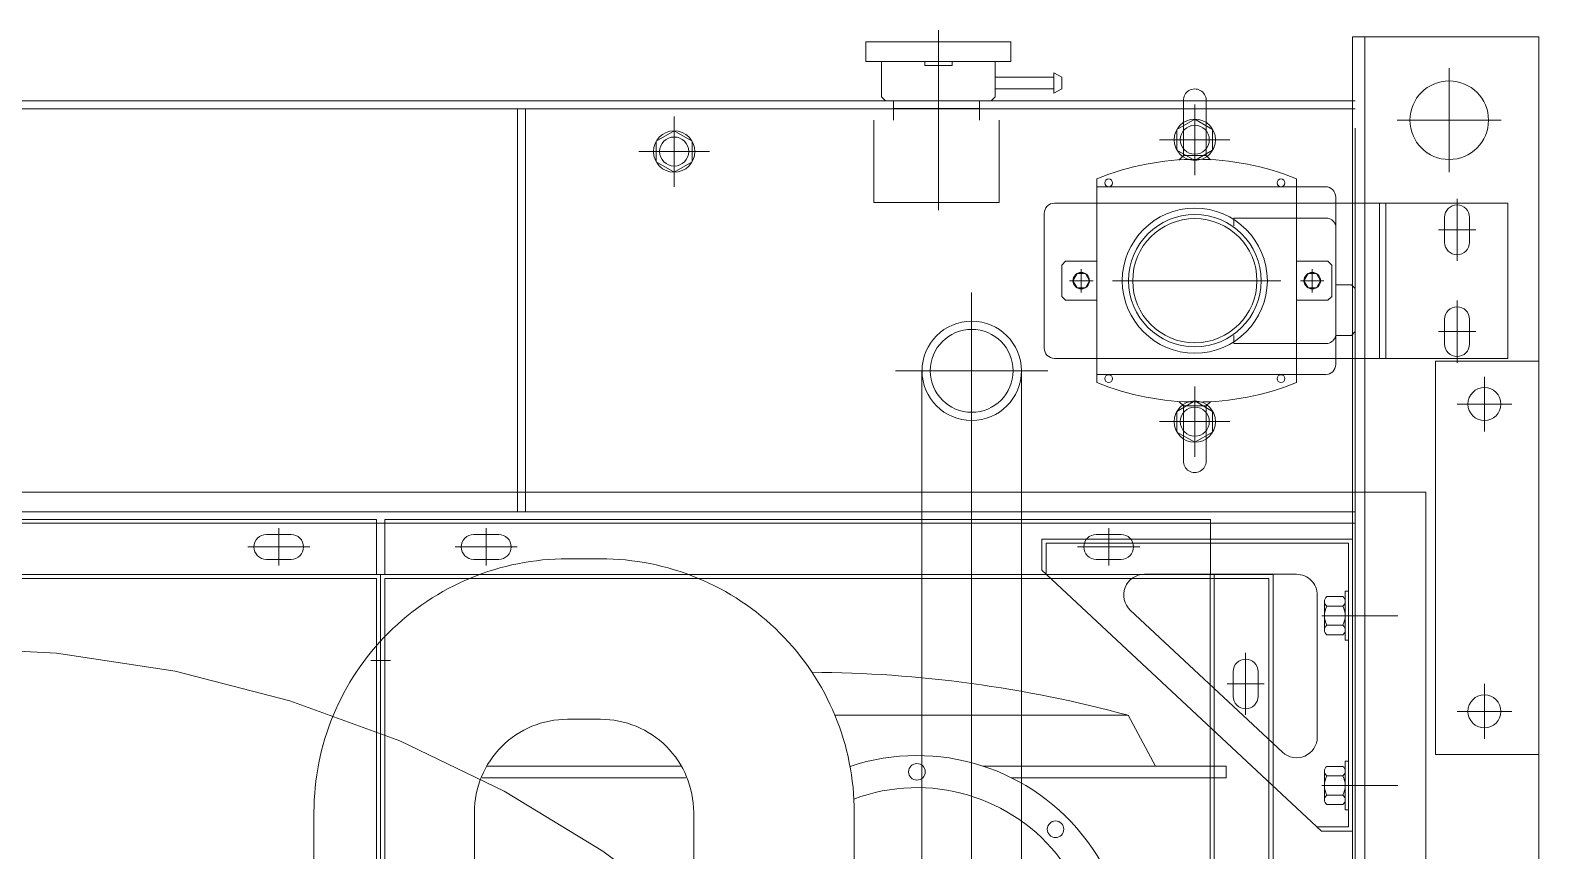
# Model space of a CAD drawing. Header units: metres. Extents: x 397906.3 to 397920.3, y 480840.8 to 480854.5.
# Drawn here: x 397918.081 to 397919.077, y 480843.516 to 480844.058 of the extents above; entities that cross this region are included whole.
import ezdxf

# ---------------------------------------------------------------- set-up
doc = ezdxf.new("R2010")
doc.units = ezdxf.units.M
doc.header["$MEASUREMENT"] = 0
for name, pattern in [('CENTER2', [1.125, 0.75, -0.125, 0.125, -0.125]), ('DASHDOT', [1, 0.5, -0.25, 0, -0.25]), ('DASHEDX2', [1.5, 1, -0.5]), ('HIDDEN', [0.375, 0.25, -0.125])]:
    doc.linetypes.add(name, pattern=pattern)
for name, color, linetype, lineweight in [('02-ENGINE', 213, 'Continuous', 0), ('03-PIPA', 213, 'Continuous', 0), ('04-RADIATOR', 213, 'Continuous', 0), ('10-SKID-L', 213, 'Continuous', 0)]:
    doc.layers.add(name, color=color, linetype=linetype, lineweight=lineweight)

# ---------------------------------------------------------------- blocks, each defined once
blk = doc.blocks.new('WIP-Pump-F')
at = {"layer": '02-ENGINE'}
blk.add_line((0.9972, 2.584), (0.9972, 2.4955), dxfattribs=at)
for points in [[(0.2958, 2.4864), (0.2958, 2.5571, -0.414214), (0.4934, 2.7547), (0.519, 2.7547, -0.414214), (0.7167, 2.5571), (0.7167, 2.4772)], [(0.4208, 2.4864), (0.4208, 2.5571, -0.414214), (0.4934, 2.6297), (0.519, 2.6297, -0.414214), (0.5916, 2.5571), (0.5916, 2.4772)]]:
    blk.add_lwpolyline(points, format="xyb", dxfattribs=at)
for points in [[(0.9301, 2.6328), (0.7016, 2.6328)], [(0.9301, 2.6328), (0.9515, 2.5931)], [(0.43, 2.5931), (0.5825, 2.5931)], [(0.8171, 2.5931), (1.0064, 2.5931)], [(1.0064, 2.5931), (1.0064, 2.584)], [(0.4269, 2.584), (0.5855, 2.584)], [(0.8393, 2.584), (1.0064, 2.584)]]:
    blk.add_lwpolyline(points, dxfattribs=at)
at = {"layer": '02-ENGINE', "linetype": 'DASHEDX2', "ltscale": 50}
blk.add_circle((0, 1.7545), 0.9315, dxfattribs=at)
at = {"layer": '02-ENGINE'}
for centre in [(0.7655, 2.5887), (0.8735, 2.544)]:
    blk.add_circle(centre, 0.00645, dxfattribs=at)
for centre, radius, start, end in [((0.6787, 1.7078), 0.9585, 74.7936, 89.6989), ((0.7655, 2.4361), 0.1653, 252.8339, 108.3587), ((0.7655, 2.4361), 0.1403, 249.6456, 110.4727)]:
    blk.add_arc(centre, radius, start, end, dxfattribs=at)
at = {"layer": '03-PIPA', "linetype": 'CENTER2', "ltscale": 30}
blk.add_line((0.7488, 2.9011), (0.8675, 2.9011), dxfattribs=at)
blk.add_lwpolyline([(0.8081, 2.9621), (0.8081, 0.2815)], dxfattribs=at)
at = {"layer": '03-PIPA'}
for points in [[(0.7694, 2.9011), (0.7694, 0.678)], [(0.8469, 1.8307), (0.8469, 2.9011)]]:
    blk.add_lwpolyline(points, dxfattribs=at)
for radius in [0.0387, 0.0323]:
    blk.add_circle((0.8082, 2.9011), radius, dxfattribs=at)
at = {"layer": '04-RADIATOR', "linetype": 'HIDDEN', "ltscale": 50}
for p, q in [((0.9057, 3.0445), (1.0613, 3.0445)), ((0.9057, 2.8981), (1.0613, 2.8981))]:
    blk.add_line(p, q, dxfattribs=at)
at = {"layer": '04-RADIATOR'}
for p, q in [((1.0613, 3.0445), (1.0837, 3.0445)), ((1.0918, 3.0364), (1.0918, 2.9061)), ((1.0613, 2.8981), (1.0837, 2.8981)), ((0.9942, 2.7852), (0.3509, 2.7852)), ((0.3509, 2.7852), (0.3509, 2.7425)), ((0.9942, 2.7425), (0.9942, 2.7852)), ((0.3477, 2.7425), (-0.3416, 2.7425)), ((1.043, 2.7425), (0.3477, 2.7425)), ((0.3477, 2.0716), (0.3477, 2.7425)), ((1.043, 0.7664), (1.043, 2.7425)), ((1.0831, 2.6991), (1.0831, 2.7216)), ((1.0848, 2.7252), (1.0974, 2.7252)), ((1.0848, 2.7178), (1.0974, 2.7178)), ((1.0992, 2.6991), (1.0992, 2.7216)), ((1.0848, 2.7029), (1.0974, 2.7029)), ((1.0848, 2.6954), (1.0974, 2.6954)), ((1.0831, 2.5893), (1.0831, 2.5668)), ((1.0848, 2.593), (1.0974, 2.593)), ((1.0992, 2.5893), (1.0992, 2.5668)), ((1.0848, 2.5855), (1.0974, 2.5855)), ((1.0848, 2.5706), (1.0974, 2.5706)), ((1.0848, 2.5632), (1.0974, 2.5632))]:
    blk.add_line(p, q, dxfattribs=at)
at = {"layer": '04-RADIATOR', "linetype": 'CENTER2', "ltscale": 10}
for p, q in [((0.2684, 2.7494), (0.2684, 2.7784)), ((0.43, 2.7494), (0.43, 2.7784)), ((0.9149, 2.7494), (0.9149, 2.7784)), ((0.2926, 2.7639), (0.2442, 2.7639)), ((0.4542, 2.7639), (0.4058, 2.7639)), ((0.8907, 2.7639), (0.9391, 2.7639)), ((1.081, 2.7103), (1.1401, 2.7103)), ((1.0216, 2.6813), (1.0216, 2.633)), ((1.0361, 2.6572), (1.0071, 2.6572)), ((1.081, 2.5781), (1.1401, 2.5781))]:
    blk.add_line(p, q, dxfattribs=at)
at = {"layer": '04-RADIATOR', "linetype": 'CENTER2', "ltscale": 30}
blk.add_lwpolyline([(0.7822, 3.0262), (0.7822, 3.1664)], dxfattribs=at)
at = {"layer": '04-RADIATOR'}
for points in [[(0.8386, 3.142), (0.8386, 3.1573), (0.7258, 3.1573), (0.7258, 3.142)], [(0.8783, 3.1298), (0.8722, 3.1331), (0.8722, 3.1175), (0.8783, 3.1207)], [(0.9, 2.9713), (0.8968, 2.9769), (0.8903, 2.9769), (0.8871, 2.9713), (0.8903, 2.9657), (0.8968, 2.9657)], [(1.067, 2.9713), (1.0702, 2.9769), (1.0767, 2.9769), (1.0799, 2.9713), (1.0767, 2.9657), (1.0702, 2.9657)], [(1.1016, 2.6912), (1.0992, 2.6912), (1.0992, 2.7294), (1.1016, 2.7294)], [(1.1016, 2.5971), (1.0992, 2.5971), (1.0992, 2.559), (1.1016, 2.559)]]:
    blk.add_lwpolyline(points, close=True, dxfattribs=at)
for points in [[(0.738, 3.142), (0.738, 3.1146), (0.7411, 3.1115), (0.8234, 3.1115), (0.8264, 3.1146), (0.8264, 3.142)], [(0.7716, 3.142), (0.7716, 3.139), (0.7929, 3.139), (0.7929, 3.142)], [(0.8722, 3.1298), (0.8264, 3.1298)], [(0.8722, 3.1194), (0.8722, 3.1316), (0.8722, 3.1286)], [(0.8722, 3.1207), (0.8264, 3.1207)], [(0.7472, 3.1054), (0.7472, 3.1115)], [(0.7472, 3.0963), (0.7472, 3.1054), (0.8142, 3.1054), (0.8142, 3.0963)], [(0.8142, 3.1054), (0.8142, 3.1115)], [(0.8295, 3.0963), (0.8295, 3.0323), (0.7319, 3.0323), (0.7319, 3.0963)], [(1.107, 3.0902), (1.107, 0.7237)], [(1.107, 2.7822), (1.107, 3.0902)], [(0.9696, 3.0653), (0.9731, 3.0689)], [(0.9731, 3.0689), (0.9908, 3.0689)], [(0.9942, 3.0655), (0.9908, 3.0689)], [(1.0857, 3.0201), (1.0125, 3.0201), (1.0125, 3.014)], [(0.9057, 2.9865), (0.8813, 2.9865), (0.8783, 2.9835), (0.8783, 2.9591), (0.8813, 2.956), (0.9057, 2.956)], [(1.0613, 2.9865), (1.0857, 2.9865), (1.0887, 2.9835), (1.0887, 2.9591), (1.0857, 2.956), (1.0613, 2.956)], [(1.0918, 2.9682), (1.104, 2.9682), (1.107, 2.9652), (1.107, 2.9316), (1.104, 2.9286), (1.0918, 2.9286)], [(1.0125, 2.9286), (1.0125, 2.9225)], [(1.0125, 2.9225), (1.0857, 2.9225)], [(0.9696, 2.8772), (0.9731, 2.8737)], [(0.9731, 2.8737), (0.9908, 2.8737)], [(0.9942, 2.877), (0.9908, 2.8737)], [(1.1619, 2.8066), (-1.1589, 2.8066)], [(1.1619, 2.8066), (1.1619, 0.7024)], [(-0.3417, 2.7852), (0.3444, 2.7852), (0.3444, 2.7425)], [(0.9972, 0.7664), (0.9972, 2.7425)], [(0.3477, 2.7029), (0.3477, 0.7664)], [(0.3553, 2.6755), (0.34, 2.6755)]]:
    blk.add_lwpolyline(points, dxfattribs=at)
for points in [[(0.9731, 3.0689), (0.9731, 3.1115, -1.015787), (0.9908, 3.1118), (0.9908, 3.0689)], [(0.9731, 2.8737), (0.9731, 2.831, 1.015787), (0.9908, 2.8307), (0.9908, 2.8737)], [(1.0848, 2.7252, 0.476445), (1.0848, 2.7178, 0.238123), (1.0848, 2.7029, 0.476278), (1.0848, 2.6954)], [(1.0974, 2.7252, -0.476445), (1.0974, 2.7178, -0.238123), (1.0974, 2.7029, -0.476278), (1.0974, 2.6954)], [(1.0848, 2.5632, -0.476445), (1.0848, 2.5706, -0.238123), (1.0848, 2.5855, -0.476278), (1.0848, 2.593)], [(1.0974, 2.5632, 0.476445), (1.0974, 2.5706, 0.238123), (1.0974, 2.5855, 0.476278), (1.0974, 2.593)]]:
    blk.add_lwpolyline(points, format="xyb", dxfattribs=at)
for points in [[(1.0613, 3.0506), (1.0613, 2.892, -0.196078), (0.9057, 2.892), (0.9057, 3.0506, -0.196078)], [(0.2587, 2.7736, 1), (0.2587, 2.7542), (0.278, 2.7542, 1), (0.278, 2.7736)], [(0.4203, 2.7736, 1), (0.4203, 2.7542), (0.4397, 2.7542, 1), (0.4397, 2.7736)], [(0.9246, 2.7736, -1), (0.9246, 2.7542), (0.9052, 2.7542, -1), (0.9052, 2.7736)], [(0.9427, 2.7426), (1.0613, 2.7426, -0.414214), (1.0774, 2.7264), (1.0774, 2.6158, -0.655785), (1.0503, 2.604), (0.9317, 2.7147, -0.680716)], [(1.0119, 2.6475, 1), (1.0313, 2.6475), (1.0313, 2.6668, 1), (1.0119, 2.6668)]]:
    blk.add_lwpolyline(points, format="xyb", close=True, dxfattribs=at)
at = {"layer": '04-RADIATOR', "linetype": 'CENTER2', "ltscale": 10}
for points in [[(0.8935, 2.9621), (0.8935, 2.9804)], [(1.0735, 2.9621), (1.0735, 2.9804)], [(0.8844, 2.9713), (0.9027, 2.9713)], [(1.0826, 2.9713), (1.0643, 2.9713)]]:
    blk.add_lwpolyline(points, dxfattribs=at)
at = {"layer": '04-RADIATOR', "linetype": 'HIDDEN', "ltscale": 50}
blk.add_lwpolyline([(1.0491, 2.9713), (0.9179, 2.9713)], dxfattribs=at)
at = {"layer": '04-RADIATOR', "linetype": 'HIDDEN', "ltscale": 100}
for points in [[(1.107, 2.7913), (-1.1048, 2.7913)], [(1.107, 2.7824), (-1.1048, 2.7824)], [(0.8661, 2.7428), (0.8661, 2.7668), (1.1016, 2.7668), (1.1016, 2.5458), (1.0772, 2.5458)], [(-0.3414, 2.0749), (-0.3414, 2.7393), (0.3444, 2.7393), (0.3444, 2.0749), (-0.3446, 2.0749)], [(1.0397, 0.7664), (1.0397, 2.7393), (0.3509, 2.7393), (0.3509, 2.0716)], [(0.994, 0.7664), (0.994, 2.7425)], [(0.3444, 2.7029), (0.3444, 0.7664)], [(0.3509, 2.7029), (0.3509, 0.7664)]]:
    blk.add_lwpolyline(points, dxfattribs=at)
blk.add_lwpolyline([(1.1048, 2.77), (1.1048, 2.5426), (1.0806, 2.5426), (0.8629, 2.7458), (0.8629, 2.77)], close=True, dxfattribs=at)
at = {"layer": '04-RADIATOR'}
for centre, radius in [((0.9149, 3.0475), 0.00305), ((1.0491, 3.0475), 0.00305), ((0.982, 2.9713), 0.0565), ((0.982, 2.9713), 0.0516), ((0.982, 2.9713), 0.0484), ((0.8935, 2.9713), 0.00645), ((1.0735, 2.9713), 0.00645), ((0.9149, 2.895), 0.00305), ((1.0491, 2.895), 0.00305)]:
    blk.add_circle(centre, radius, dxfattribs=at)
for centre, radius, start, end in [((1.0837, 3.0364), 0.00806, 0, 90), ((1.0843, 3.0126), 0.00756, 10.1923, 79.8077), ((1.0843, 2.9299), 0.00756, 280.1923, 349.8077), ((1.0837, 2.9061), 0.00806, 270, 0)]:
    blk.add_arc(centre, radius, start, end, dxfattribs=at)
at = {"layer": '10-SKID-L'}
for p, q in [((1.1048, 3.1612), (1.1048, -0.0441)), ((1.1048, 3.1612), (1.25, 3.1612)), ((1.25, 3.1612), (1.25, -0.0441)), ((1.1308, 3.0317), (1.1308, 2.9108))]:
    blk.add_line(p, q, dxfattribs=at)
at = {"layer": '10-SKID-L', "linetype": 'HIDDEN', "ltscale": 100}
blk.add_line((1.1145, 3.1612), (1.1145, -0.0441), dxfattribs=at)
at = {"layer": '10-SKID-L', "linetype": 'CENTER2', "ltscale": 10}
for p, q in [((1.1863, 3.0351), (1.1863, 2.9867)), ((1.1718, 3.0109), (1.2008, 3.0109)), ((1.1863, 2.9558), (1.1863, 2.9074)), ((1.1718, 2.9316), (1.2008, 2.9316))]:
    blk.add_line(p, q, dxfattribs=at)
at = {"layer": '10-SKID-L', "linetype": 'HIDDEN', "ltscale": 60}
blk.add_line((1.1259, 3.0317), (1.1259, 2.9108), dxfattribs=at)
at = {"layer": '10-SKID-L', "linetype": 'DASHDOT', "ltscale": 15}
for points in [[(1.1802, 3.1368), (1.1802, 3.0558)], [(1.1397, 3.0963), (1.2207, 3.0963)]]:
    blk.add_lwpolyline(points, dxfattribs=at)
at = {"layer": '10-SKID-L'}
blk.add_lwpolyline([(1.107, 3.1115), (-1.1048, 3.1115)], dxfattribs=at)
at = {"layer": '10-SKID-L', "linetype": 'HIDDEN', "ltscale": 100}
for points in [[(1.107, 3.1051), (-1.1048, 3.1051)], [(0.4544, 3.1054), (0.4544, 2.7913)], [(0.4605, 3.1054), (0.4605, 2.7913)]]:
    blk.add_lwpolyline(points, dxfattribs=at)
at = {"layer": '10-SKID-L', "linetype": 'CENTER2', "ltscale": 20}
for points in [[(0.982, 3.1085), (0.982, 3.0536)], [(0.5764, 3.0993), (0.5764, 3.0445)], [(0.9545, 3.0811), (1.0094, 3.0811)], [(0.6038, 3.0719), (0.5489, 3.0719)], [(0.982, 2.834), (0.982, 2.8889)], [(0.9545, 2.8615), (1.0094, 2.8615)]]:
    blk.add_lwpolyline(points, dxfattribs=at)
at = {"layer": '10-SKID-L'}
for points in [[(0.968, 3.0891), (0.982, 3.0972), (0.9959, 3.0891), (0.9959, 3.073), (0.982, 3.0649), (0.968, 3.073)], [(0.5903, 3.08), (0.5764, 3.088), (0.5624, 3.08), (0.5624, 3.0638), (0.5764, 3.0558), (0.5903, 3.0638)], [(1.25, 2.6023), (1.1694, 2.6023), (1.1694, 2.9087), (1.25, 2.9087)], [(0.968, 2.8534), (0.982, 2.8454), (0.9959, 2.8534), (0.9959, 2.8695), (0.982, 2.8776), (0.968, 2.8695)]]:
    blk.add_lwpolyline(points, close=True, dxfattribs=at)
for points in [[(1.2259, 3.0317), (0.8727, 3.0317, 0.414214), (0.8647, 3.0237), (0.8647, 2.9188, 0.414214), (0.8727, 2.9108), (1.2259, 2.9108)], [(1.196, 3.0012, -1), (1.1766, 3.0012), (1.1766, 3.0206, -1), (1.196, 3.0206)], [(1.196, 2.9219, -1), (1.1766, 2.9219), (1.1766, 2.9413, -1), (1.196, 2.9413)]]:
    blk.add_lwpolyline(points, format="xyb", close=True, dxfattribs=at)
at = {"layer": '10-SKID-L', "linetype": 'CENTER2', "ltscale": 10}
for points in [[(1.2076, 2.8965), (1.2076, 2.8538)], [(1.1863, 2.8752), (1.229, 2.8752)], [(1.2076, 2.6145), (1.2076, 2.6572)], [(1.1863, 2.6358), (1.229, 2.6358)]]:
    blk.add_lwpolyline(points, dxfattribs=at)
at = {"layer": '10-SKID-L'}
for centre, radius in [((1.1802, 3.0963), 0.0306), ((0.982, 3.0811), 0.0161), ((0.982, 3.0811), 0.0113), ((0.5764, 3.0719), 0.0161), ((0.5764, 3.0719), 0.0113), ((1.2076, 2.8752), 0.0129), ((0.982, 2.8615), 0.0161), ((0.982, 2.8615), 0.0113), ((1.2076, 2.6358), 0.0129)]:
    blk.add_circle(centre, radius, dxfattribs=at)

msp = doc.modelspace()

# ---------------------------------------------------------------- block references
at = {"xscale": 0.8474630183703425, "yscale": 0.8474630183703425, "zscale": 0.8474630183703425}
msp.add_blockref('WIP-Pump-F', (397918.01763, 480841.37454, 7.622), dxfattribs=at)

doc.saveas('drawing.dxf')
